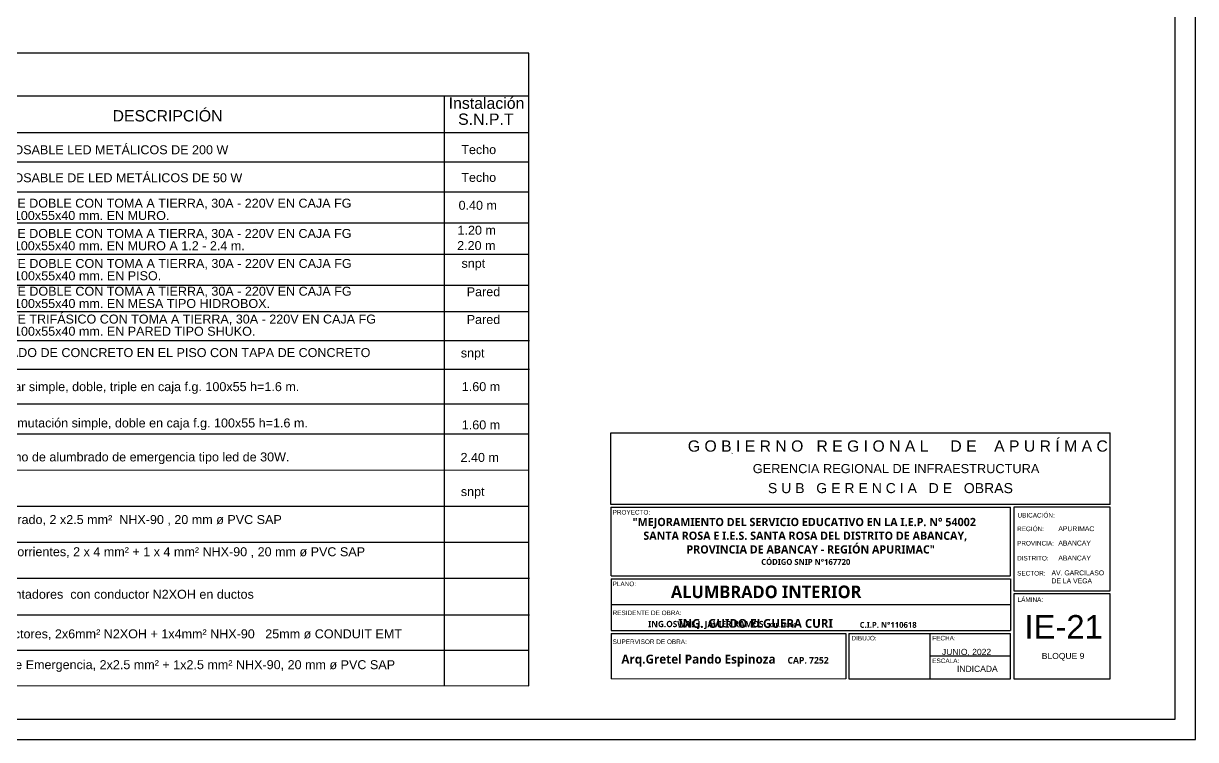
# Model space of a CAD drawing. Header units: feet. Extents: x 2 to 125, y -24 to 91.
# Drawn here: x 89.41 to 105.06, y 67.8 to 77.37 of the extents above; entities that cross this region are included whole.
import ezdxf

# ---------------------------------------------------------------- set-up
doc = ezdxf.new("R2010")
doc.units = ezdxf.units.FT
doc.header["$MEASUREMENT"] = 0
doc.layers.add('ALUMBRADO', color=1, linetype='Continuous')
doc.layers.add('IE-LEYENDA', color=142, linetype='Continuous')
for name, color, linetype, lineweight in [('ARQ', 252, 'Continuous', 0), ('LINEAS_IND.', 252, 'Continuous', 5), ('Membrete', 250, 'Continuous', 15)]:
    doc.layers.add(name, color=color, linetype=linetype, lineweight=lineweight)
doc.styles.add('Generales', font='arial.ttf', dxfattribs={"height": 0.15})
doc.styles.add('style1', font='arial.ttf')

# ---------------------------------------------------------------- blocks, each defined once
blk = doc.blocks.new('LYYYY')
at = {"layer": 'IE-LEYENDA', "linetype": 'Continuous'}
for p, q in [((285.873, -132.045), (266.438, -132.044)), ((285.873, -140.496), (285.873, -132.045)), ((285.873, -132.618), (266.438, -132.617)), ((284.75, -140.496), (284.75, -132.618)), ((276.143, -133.105), (285.865, -133.105)), ((276.152, -133.496), (285.865, -133.496)), ((276.152, -133.896), (285.865, -133.896)), ((276.152, -134.312), (285.873, -134.312)), ((276.152, -134.729), (285.873, -134.729)), ((276.152, -135.145), (285.873, -135.145)), ((276.154, -135.498), (285.876, -135.498)), ((276.161, -135.883), (285.882, -135.883)), ((276.161, -136.267), (285.882, -136.268)), ((276.161, -136.728), (285.873, -136.728)), ((276.16, -137.131), (285.873, -137.132)), ((276.16, -137.613), (285.873, -137.614)), ((276.16, -138.095), (285.873, -138.095)), ((276.161, -138.577), (285.873, -138.577)), ((276.161, -139.059), (285.882, -139.059)), ((276.16, -139.549), (285.882, -139.549)), ((276.152, -140.022), (285.873, -140.022)), ((276.151, -140.495), (285.873, -140.496))]:
    blk.add_line(p, q, dxfattribs=at)
at = {"layer": 'IE-LEYENDA', "style": 'style1'}
for s, height, p in [('Instalación ', 0.15137, (284.804, -132.788)), ('DESCRIPCIÓN', 0.15137, (280.316, -132.957)), ('S.N.P.T', 0.1514, (284.93, -133.002)), ('REFLECTOR ADOSABLE LED METÁLICOS DE 200 W', 0.12, (277.698, -133.395)), ('Techo', 0.12, (284.972, -133.393)), ('REFLECTOR ADOSABLE DE LED METÁLICOS DE 50 W', 0.12, (277.698, -133.769)), ('Techo', 0.12, (284.972, -133.764)), ('TOMACORRIENTE DOBLE CON TOMA A TIERRA, 30A - 220V EN CAJA FG ', 0.12, (277.685, -134.109, 0)), ('0.40 m', 0.12, (284.936, -134.137)), ('RECTANGULAR 100x55x40 mm. EN MURO.', 0.12, (277.685, -134.273, 0)), ('TOMACORRIENTE DOBLE CON TOMA A TIERRA, 30A - 220V EN CAJA FG ', 0.12, (277.685, -134.513, 0)), ('1.20 m', 0.12, (284.922, -134.47)), ('RECTANGULAR 100x55x40 mm. EN MURO A 1.2 - 2.4 m.', 0.12, (277.685, -134.677, 0)), ('2.20 m', 0.12, (284.917, -134.675)), ('TOMACORRIENTE DOBLE CON TOMA A TIERRA, 30A - 220V EN CAJA FG', 0.12, (277.687, -134.914, 0)), ('snpt', 0.12, (284.975, -134.912)), ('RECTANGULAR 100x55x40 mm. EN PISO.', 0.12, (277.687, -135.078, 0)), ('TOMACORRIENTE DOBLE CON TOMA A TIERRA, 30A - 220V EN CAJA FG ', 0.12, (277.687, -135.285, 0)), ('Pared', 0.12, (285.045, -135.292)), ('RECTANGULAR 100x55x40 mm. EN MESA TIPO HIDROBOX.', 0.12, (277.687, -135.449, 0)), ('TOMACORRIENTE TRIFÁSICO CON TOMA A TIERRA, 30A - 220V EN CAJA FG ', 0.12, (277.687, -135.657, 0)), ('Pared', 0.12, (285.045, -135.663)), ('RECTANGULAR 100x55x40 mm. EN PARED TIPO SHUKO.', 0.12, (277.687, -135.82, 0)), ('BUZÓN CUADRADO DE CONCRETO EN EL PISO CON TAPA DE CONCRETO', 0.12, (277.715, -136.105)), ('snpt', 0.12, (284.966, -136.11)), ('Interruptor unipolar simple, doble, triple en caja f.g. 100x55 h=1.6 m.', 0.12, (277.736, -136.56)), ('1.60 m', 0.12, (284.979, -136.56)), ('Interruptor de conmutación simple, doble en caja f.g. 100x55 h=1.6 m.', 0.12, (277.72, -137.045)), ('1.60 m', 0.12, (284.979, -137.071)), ('Artefacto autónomo de alumbrado de emergencia tipo led de 30W.', 0.12, (277.73, -137.499)), ('2.40 m', 0.12, (284.962, -137.506)), ('snpt', 0.12, (284.966, -137.962)), ('Circuito de alumbrado, 2 x2.5 mm²  NHX-90 , 20 mm ø PVC SAP', 0.12, (277.741, -138.336)), ('Circuito de tomacorrientes, 2 x 4 mm² + 1 x 4 mm² NHX-90 , 20 mm ø PVC SAP', 0.12, (277.74, -138.766)), ('Circuito de alimentadores  con conductor N2XOH en ductos', 0.12, (277.758, -139.334)), ('Circuito de Reflectores, 2x6mm² N2XOH + 1x4mm² NHX-90   25mm ø CONDUIT EMT', 0.12, (277.758, -139.863)), ('Circuito de Luz de Emergencia, 2x2.5 mm² + 1x2.5 mm² NHX-90, 20 mm ø PVC SAP', 0.12, (277.758, -140.275))]:
    blk.add_text(s, height=height, rotation=359.9983, dxfattribs=at).set_placement(p)

msp = doc.modelspace()

# ---------------------------------------------------------------- linework, layer by layer
for points in [[(74.294, 67.802), (105.06, 67.802), (105.06, 91.024), (74.294, 91.024)], [(74.568, 68.076), (104.786, 68.076), (104.786, 90.75), (74.568, 90.75)]]:
    msp.add_lwpolyline(points, close=True)
at = {"layer": 'LINEAS_IND.', "color": 7, "ltscale": 0.5}
msp.add_line((98.87, 71.629, 0.4), (98.878, 71.625, 0.4), dxfattribs=at)
msp.add_line((98.87, 71.629, 0.4), (98.878, 71.625, 0.4), dxfattribs=at)
at = {"layer": 'Membrete', "color": 7, "lineweight": 30, "ltscale": 0.5}
for p, q in [((97.255, 70.943), (97.255, 71.902)), ((97.255, 71.902), (103.92, 71.902)), ((103.92, 70.943), (97.255, 70.943)), ((97.255, 70.908), (102.591, 70.908)), ((97.255, 70.908), (97.255, 69.992)), ((97.256, 69.992), (102.591, 69.992)), ((97.256, 69.951), (102.591, 69.951)), ((97.256, 69.951), (97.256, 69.258)), ((102.591, 69.951), (102.591, 69.258)), ((102.591, 69.604), (97.256, 69.604)), ((97.256, 69.258), (102.591, 69.258)), ((97.256, 69.219), (100.392, 69.219)), ((97.256, 69.219), (97.256, 68.613)), ((100.392, 69.219), (100.392, 68.613)), ((100.432, 69.219), (102.591, 69.219)), ((100.432, 69.219), (100.432, 68.613)), ((102.591, 68.916), (101.512, 68.916))]:
    msp.add_line(p, q, dxfattribs=at)
at = {"layer": 'Membrete', "color": 7, "lineweight": 20, "ltscale": 0.5}
msp.add_line((103.92, 71.902), (97.255, 71.902), dxfattribs=at)
msp.add_lwpolyline([(103.92, 70.943), (103.92, 71.902)], dxfattribs=at)
at = {"layer": 'Membrete', "color": 7, "lineweight": 30, "ltscale": 0.5}
for points in [[(103.92, 70.943), (103.92, 71.902)], [(102.591, 69.992), (102.591, 70.908)], [(100.432, 68.613), (102.591, 68.613), (102.591, 69.219)], [(101.512, 69.219), (101.512, 68.613)]]:
    msp.add_lwpolyline(points, dxfattribs=at)
for points in [[(103.92, 70.908), (102.635, 70.908), (102.635, 69.789), (103.92, 69.789)], [(103.92, 69.75), (102.635, 69.75), (102.635, 68.613), (103.92, 68.613)]]:
    msp.add_lwpolyline(points, close=True, dxfattribs=at)
at = {"layer": 'Membrete', "color": 7, "lineweight": 18, "ltscale": 0.5}
msp.add_lwpolyline([(97.256, 68.613), (100.392, 68.613)], dxfattribs=at)
msp.add_lwpolyline([(97.256, 68.613), (100.392, 68.613)], dxfattribs=at)

# ---------------------------------------------------------------- texts
at = {"layer": 'ARQ', "ltscale": 0.5, "insert": (97.394, 68.937), "char_height": 0.11921, "width": 4.28418, "attachment_point": 1, "style": 'Generales'}
msp.add_mtext('{\\fTrebuchet MS|b1|i0|c0|p34;\\H1.0054x;Arq.Gretel Pando Espinoza \\H0.73511x;    CAP. 7252}', dxfattribs=at)
at = {"layer": 'Membrete', "color": 7, "lineweight": 5, "style": 'Generales'}
for s, height, p in [('G O B I E R N O   R E G I O N A L     D E    A P U R Í M A C   ', 0.15053, (98.281, 71.649)), ('GERENCIA REGIONAL DE INFRAESTRUCTURA', 0.12205, (99.148, 71.362)), ('S U B   G E R E N C I A   D E   OBRAS', 0.13425, (99.35, 71.095))]:
    msp.add_text(s, height=height, dxfattribs=at).set_placement(p)
at = {"layer": 'Membrete', "color": 7, "ltscale": 0.5, "style": 'Generales'}
for s, height, p in [('PROYECTO:', 0.061, (97.277, 70.809)), ('UBICACIÓN:', 0.061, (102.683, 70.769)), ('REGIÓN:', 0.061, (102.677, 70.587)), ('APURIMAC', 0.0651, (103.228, 70.587)), ('PROVINCIA:', 0.061, (102.677, 70.395)), ('ABANCAY', 0.0651, (103.228, 70.395)), ('DISTRITO:', 0.061, (102.677, 70.195)), ('ABANCAY', 0.0651, (103.228, 70.195)), ('SECTOR: ', 0.061, (102.678, 69.994)), ('AV. GARCILASO  ', 0.06509, (103.137, 69.997)), ('DE LA VEGA', 0.0651, (103.137, 69.89)), ('PLANO:', 0.061, (97.277, 69.852)), ('LÁMINA:', 0.061, (102.684, 69.642)), ('RESIDENTE DE OBRA:', 0.06102, (97.277, 69.465)), ('IE-21', 0.3136, (102.775, 69.152)), ('DIBUJO:', 0.061, (100.466, 69.127)), ('FECHA:', 0.061, (101.545, 69.127)), ('SUPERVISOR DE OBRA:', 0.06102, (97.277, 69.079)), ('ESCALA:', 0.061, (101.545, 68.824)), ('JUNIO, 2022', 0.08137, (101.674, 68.933)), ('BLOQUE 9', 0.0814, (103.007, 68.879)), ('INDICADA', 0.0814, (101.875, 68.707))]:
    msp.add_text(s, height=height, dxfattribs=at).set_placement(p)
at = {"layer": 'Membrete', "color": 7, "ltscale": 0.5, "attachment_point": 1, "style": 'Generales'}
for s, insert, char_height, width in [('\\pi0.37632;{\\fTrebuchet MS|b1|i0|c0|p34;\\H0.6891x;"MEJORAMIENTO DEL SERVICIO EDUCATIVO EN LA I.E.P. N° 54002 \\P\\pi0.52001;SANTA ROSA E I.E.S. SANTA ROSA DEL DISTRITO DE ABANCAY, \\P\\pi1.0953;PROVINCIA DE ABANCAY - REGIÓN APURIMAC"\\H1.4512x;\\P\\pi2.0934;\\H0.49222x;CÓDIGO SNIP N°167720}', (97.167, 70.764), 0.159281, 5.37078), ('{\\fTrebuchet MS|b1|i0|c0|p34;ALUMBRADO INTERIOR }', (98.055, 69.86), 0.16813, 5.19317), ('{\\fTrebuchet MS|b1|i0|c0|p34;\\H1.0054x;ING.OSWAL J. JAVIER RAMOS\\H0.73511x;    \\H0.89565x;CIP.58306}', (97.751, 69.388), 0.08345, 2.99892), ('\\pi-0.33599,l0.46872,t0.46872;{\\fTrebuchet MS|b1|i0|c0|p34;\\H0.88598x;ING.^IGUIDO ELGUERA CURI         \\H0.66667x;C.I.P. N°110618}', (98.02, 69.413), 0.132734, 4.13125)]:
    msp.add_mtext(s, dxfattribs=dict(at, insert=insert, char_height=char_height, width=width))

# ---------------------------------------------------------------- next in the draw order: block references
at = {"layer": 'ALUMBRADO'}
msp.add_blockref('LYYYY', (-189.716, 209.018), dxfattribs=at)

doc.saveas('drawing.dxf')
